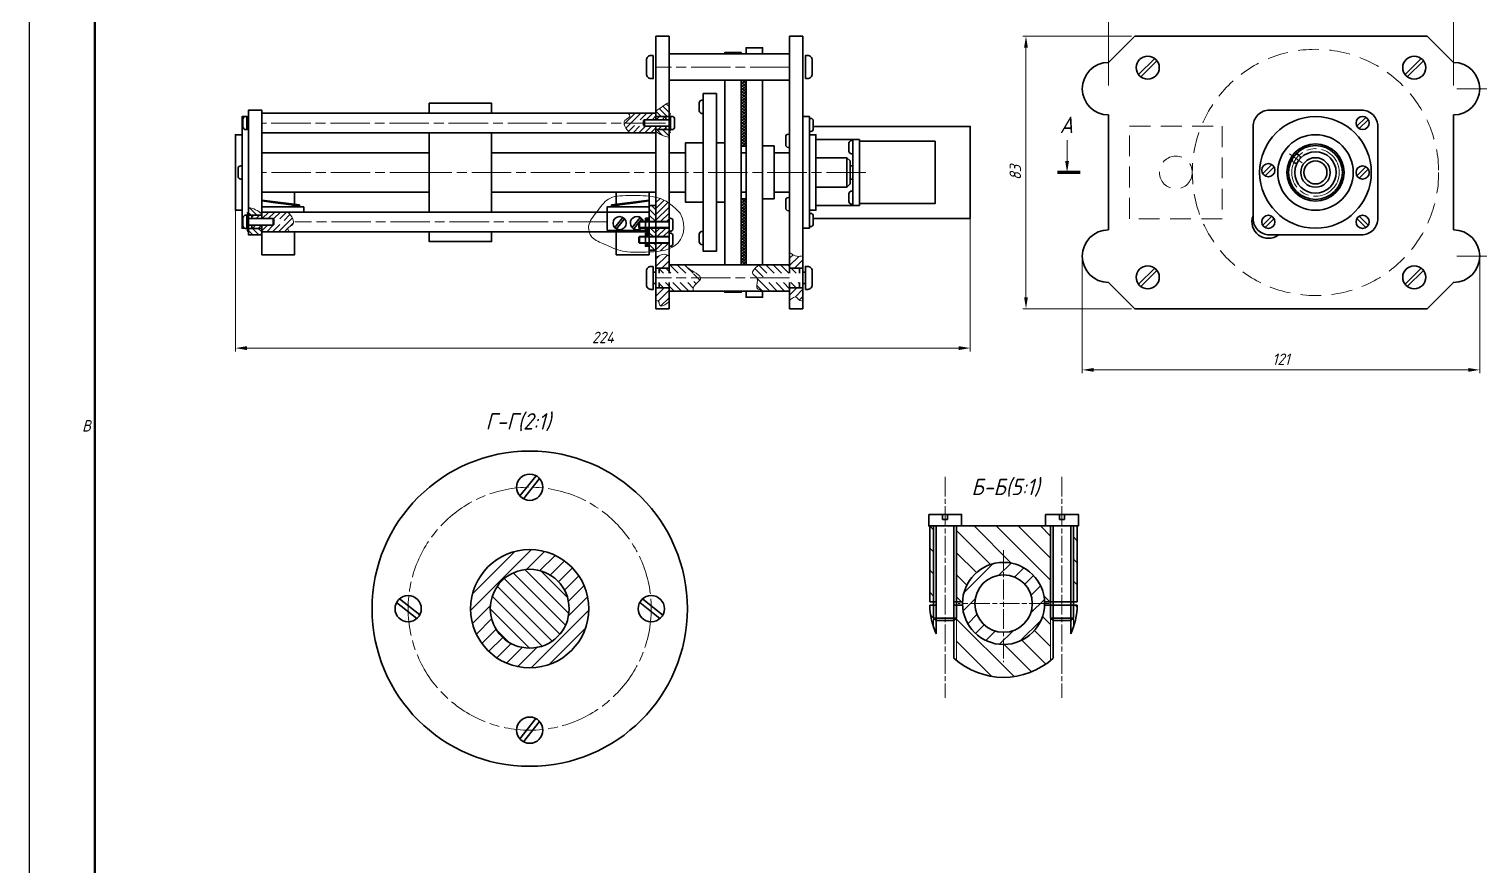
# Model space of a CAD drawing. Header units: millimetres. Extents: x 0 to 1511, y 0 to 853.
# Drawn here: x 0 to 441.7, y 311.4 to 566.4 of the extents above; entities that cross this region are included whole.
import ezdxf
from ezdxf.enums import TextEntityAlignment as Align

# ---------------------------------------------------------------- set-up
doc = ezdxf.new("R2010")
doc.units = ezdxf.units.MM
for name, pattern in [('AM_ISO08W050', [18, 12, -1.5, 3, -1.5]), ('AM_ISO08W050x2', [9, 6, -0.75, 1.5, -0.75]), ('HIDDEN', [9.525, 6.35, -3.175])]:
    doc.linetypes.add(name, pattern=pattern)
for name, color, linetype, lineweight in [('AM_0', 7, 'Continuous', 35), ('AM_4', 3, 'Continuous', 15), ('AM_5', 3, 'Continuous', 15), ('AM_7', 4, 'AM_ISO08W050', 15), ('AM_8', 1, 'Continuous', 15), ('AM_BOR', 7, 'Continuous', 35), ('окружности', 100, 'HIDDEN', 15), ('основные', 7, 'Continuous', 35), ('оч жирные', 7, 'Continuous', 70), ('тонкие', 2, 'Continuous', 15)]:
    doc.layers.add(name, color=color, linetype=linetype, lineweight=lineweight)
doc.styles.add('ACGOSTTS', font='geniso.shx', dxfattribs={"oblique": 15})
doc.styles.get("Standard").update_dxf_attribs({"font": 'geniso.shx', "oblique": 15})
doc.dimstyles.new('AM_GOST$0', dxfattribs={"dimtxt": 3.5, "dimasz": 3.5, "dimexe": 1, "dimexo": 1, "dimgap": 1.5, "dimtad": 1, "dimtoh": 1, "dimtxsty": 'Standard', "dimcen": 0, "dimclrd": 256, "dimclre": 256, "dimclrt": 2, "dimadec": 0, "dimazin": 2, "dimtp": 0.1, "dimtm": 0.1, "dimtfac": 0.71, "dimtdec": 3, "dimtmove": 0, "dimatfit": 3, "dimfxl": 1, "dimtolj": 1, "dimlwd": -1, "dimlwe": -1, "dimarcsym": 1})
pattern_1 = [(45, (399.3655, 147.2954), (-0.8980256, 0.8980256), [])]
pattern_2 = [(45, (-64.4024, 71.4606), (-0.8980256, 0.8980256), [])]
pattern_3 = [(45, (-64.40243, 71.46055), (-0.21213203, 0.21213203), [])]

# ---------------------------------------------------------------- blocks, each defined once
blk = doc.blocks.new('GOST_A1_LANDSCAPE')
at = {"layer": 'AM_BOR', "color": 1, "lineweight": 25}
blk.add_line((0, 594), (0, 0), dxfattribs=at)
at = {"layer": 'AM_BOR', "color": 7, "lineweight": 50}
blk.add_line((20, 589), (20, 5), dxfattribs=at)
at = {"layer": 'AM_BOR', "color": 1, "lineweight": 25, "style": 'ACGOSTTS', "oblique": 15}
blk.add_text('B', height=3.5, dxfattribs=at).set_placement((17.5, 445.5), align=Align.MIDDLE_CENTER)
blk = doc.blocks.new('*U16')
at = {"layer": 'основные'}
for p, q in [((2.66, -2.99), (-3.51, 1.92)), ((3.52, -1.91), (-2.66, 2.99))]:
    blk.add_line(p, q, dxfattribs=at)
blk.add_circle((0, 0), 4, dxfattribs=at)
blk = doc.blocks.new('*U17')
at = {"layer": 'основные', "color": 0, "linetype": 'ByBlock', "lineweight": -2, "transparency": 16777216}
for p, rotation in [((1411.18, 761.7), 270.0000000000001), ((1448.18, 724.7), 180), ((1411.18, 687.7), 90.00000000000001)]:
    blk.add_blockref('*U16', p, dxfattribs=dict(at, rotation=rotation))
blk.add_blockref('*U16', (1374.18, 724.7), dxfattribs=at)
blk = doc.blocks.new('*D30')
at = {"layer": 'AM_5', "linetype": 'ByBlock', "transparency": 16777216}
for p, q in [((320.66, 496.16), (320.66, 461.53)), ((441.66, 496.16), (441.66, 461.53)), ((324.16, 462.53), (438.16, 462.53))]:
    blk.add_line(p, q, dxfattribs=at)
at = {"layer": 'AM_5', "transparency": 16777216}
for points in [[(324.16, 463.11), (324.16, 461.95), (320.66, 462.53)], [(438.16, 463.11), (438.16, 461.95), (441.66, 462.53)]]:
    blk.add_solid(points, dxfattribs=at)
at = {"layer": 'Defpoints', "color": 0, "transparency": 16777216}
for p in [(320.66, 497.16), (441.66, 497.16), (441.66, 462.53)]:
    blk.add_point(p, dxfattribs=at)
at = {"layer": 'AM_5', "color": 2, "transparency": 16777216, "insert": (381.16, 465.78), "char_height": 3.5, "attachment_point": 5}
blk.add_mtext('\\A1;121', dxfattribs=at)
blk = doc.blocks.new('*D31')
at = {"layer": 'AM_5', "linetype": 'ByBlock', "transparency": 16777216}
for p, q in [((62.84, 521.66), (62.84, 468.16)), ((286.57, 521.66), (286.57, 468.16)), ((66.34, 469.16), (283.07, 469.16))]:
    blk.add_line(p, q, dxfattribs=at)
at = {"layer": 'AM_5', "transparency": 16777216}
for points in [[(66.34, 469.75), (66.34, 468.58), (62.84, 469.16)], [(283.07, 469.75), (283.07, 468.58), (286.57, 469.16)]]:
    blk.add_solid(points, dxfattribs=at)
at = {"layer": 'Defpoints', "color": 0, "transparency": 16777216}
for p in [(62.84, 522.66), (286.57, 522.66), (286.57, 469.16)]:
    blk.add_point(p, dxfattribs=at)
at = {"layer": 'AM_5', "color": 2, "transparency": 16777216, "insert": (174.71, 472.41), "char_height": 3.5, "attachment_point": 5}
blk.add_mtext('\\A1;224', dxfattribs=at)
blk = doc.blocks.new('*D32')
at = {"layer": 'AM_5', "linetype": 'ByBlock', "transparency": 16777216}
for p, q in [((335.66, 564.16), (302.52, 564.16)), ((303.52, 484.66), (303.52, 560.66)), ((335.66, 481.16), (302.52, 481.16))]:
    blk.add_line(p, q, dxfattribs=at)
at = {"layer": 'AM_5', "transparency": 16777216}
for points in [[(302.94, 560.66), (304.11, 560.66), (303.52, 564.16)], [(302.94, 484.66), (304.11, 484.66), (303.52, 481.16)]]:
    blk.add_solid(points, dxfattribs=at)
at = {"layer": 'Defpoints', "color": 0, "transparency": 16777216}
for p in [(303.52, 564.16), (336.66, 564.16), (336.66, 481.16)]:
    blk.add_point(p, dxfattribs=at)
at = {"layer": 'AM_5', "color": 2, "transparency": 16777216, "insert": (300.27, 522.66), "char_height": 3.5, "attachment_point": 5, "rotation": 90}
blk.add_mtext('\\A1;83', dxfattribs=at)
blk = doc.blocks.new('*D39')
at = {"layer": 'AM_5', "linetype": 'ByBlock', "transparency": 16777216}
for p, q in [((328.66, 549.16), (328.66, 572.09)), ((332.16, 571.09), (430.16, 571.09)), ((433.66, 549.16), (433.66, 572.09))]:
    blk.add_line(p, q, dxfattribs=at)
at = {"layer": 'AM_5', "transparency": 16777216}
for points in [[(332.16, 571.67), (332.16, 570.51), (328.66, 571.09)], [(430.16, 571.67), (430.16, 570.51), (433.66, 571.09)]]:
    blk.add_solid(points, dxfattribs=at)
at = {"layer": 'Defpoints', "color": 0, "transparency": 16777216}
for p in [(433.66, 571.09), (328.66, 548.16), (433.66, 548.16)]:
    blk.add_point(p, dxfattribs=at)
at = {"layer": 'AM_5', "color": 2, "transparency": 16777216, "insert": (381.16, 574.34), "char_height": 3.5, "attachment_point": 5}
blk.add_mtext('\\A1;105 Js11', dxfattribs=at)
blk = doc.blocks.new('*D40')
at = {"layer": 'AM_5', "linetype": 'ByBlock', "transparency": 16777216}
for p, q in [((434.66, 548.16), (460.85, 548.16)), ((459.85, 544.66), (459.85, 500.66)), ((434.66, 497.16), (460.85, 497.16))]:
    blk.add_line(p, q, dxfattribs=at)
at = {"layer": 'AM_5', "transparency": 16777216}
for points in [[(459.27, 544.66), (460.43, 544.66), (459.85, 548.16)], [(459.27, 500.66), (460.43, 500.66), (459.85, 497.16)]]:
    blk.add_solid(points, dxfattribs=at)
at = {"layer": 'Defpoints', "color": 0, "transparency": 16777216}
for p in [(433.66, 548.16), (433.66, 497.16), (459.85, 497.16)]:
    blk.add_point(p, dxfattribs=at)
at = {"layer": 'AM_5', "color": 2, "transparency": 16777216, "insert": (456.6, 522.66), "char_height": 3.5, "attachment_point": 5, "rotation": 90}
blk.add_mtext('\\A1;51 Js11', dxfattribs=at)

msp = doc.modelspace()

# ---------------------------------------------------------------- hatches: boundary and pattern name
at = {"layer": 'AM_8'}
h = msp.add_hatch(dxfattribs=at)
h.set_pattern_fill('_U', color=256, scale=0.61, angle=45, style=0, double=1, pattern_type=0)
h.set_pattern_definition([(45, (-64.4024, 71.46055), (-0.43133514, 0.43133514), []), (135, (-64.4024, 71.46055), (-0.43133514, -0.43133514), [])])
h.paths.add_polyline_path([(216.82, 550.778), (216.82, 530.663), (218.316, 530.663), (218.316, 514.663), (216.82, 514.663), (216.82, 494.549), (218.32, 494.549), (218.32, 550.778)])
h = msp.add_hatch(dxfattribs=at)
h.set_pattern_fill('ANSI31', color=256, scale=0.4, angle=270, style=0)
h.set_pattern_definition([(315, (1387.749, 898.0314), (0.8980256, 0.8980256), [])])
edge = h.paths.add_edge_path()
edge.add_spline(control_points=[(194.841, 533.424), (194.097, 533.431), (192.648, 533.912), (191.44, 534.722), (190.841, 535.124)], knot_values=[0, 0, 0, 0, 2.2074933, 4.3760865, 4.3760865, 4.3760865, 4.3760865], degree=3, periodic=0)
edge.add_line((190.841, 535.124), (190.841, 535.723))
edge.add_line((190.841, 535.723), (193.841, 535.723))
edge.add_line((193.841, 535.723), (194.841, 535.723))
edge.add_line((194.841, 535.723), (194.841, 533.424))
edge = h.paths.add_edge_path()
edge.add_spline(control_points=[(190.841, 541.289), (191.005, 541.414), (191.168, 541.539), (191.331, 541.663)], knot_values=[23.3816667, 23.3816667, 23.3816667, 23.3816667, 23.8301962, 23.8301962, 23.8301962, 23.8301962], degree=3, periodic=0)
edge.add_line((191.516, 541.668), (194.841, 543.965))
edge.add_line((194.841, 543.965), (194.841, 539.723))
edge.add_line((194.841, 539.723), (193.841, 539.723))
edge.add_line((193.841, 539.723), (190.841, 539.723))
edge.add_line((190.841, 539.723), (190.841, 540.723))
edge.add_line((190.841, 540.723), (190.841, 541.289))
h = msp.add_hatch(dxfattribs=at)
h.set_pattern_fill('ANSI31', color=256, scale=0.4, angle=180, style=0)
h.set_pattern_definition([(225, (1387.749, 898.0314), (0.8980256, -0.8980256), [])])
edge = h.paths.add_edge_path()
edge.add_line((190.841, 535.723), (190.841, 534.723))
edge.add_line((190.841, 534.723), (182.953, 534.723))
edge.add_spline(control_points=[(182.953, 534.723), (182.341, 535.323), (181.518, 536.128), (181.17, 537.413), (181.162, 537.723)], knot_values=[0, 0, 0, 0, 2.5956248, 3.4873404, 3.4873404, 3.4873404, 3.4873404], degree=3, periodic=0)
edge.add_line((181.162, 537.723), (183.789, 537.723))
edge.add_line((183.789, 537.723), (184.241, 536.94))
edge.add_line((184.241, 536.94), (185.441, 536.94))
edge.add_line((185.441, 536.94), (185.841, 536.723))
edge.add_line((185.841, 536.723), (190.841, 536.723))
edge.add_line((190.841, 536.723), (190.841, 535.723))
edge = h.paths.add_edge_path()
edge.add_line((190.841, 539.723), (190.841, 538.723))
edge.add_line((190.841, 538.723), (185.841, 538.723))
edge.add_line((185.841, 538.723), (185.441, 538.507))
edge.add_line((185.441, 538.507), (184.241, 538.507))
edge.add_line((184.241, 538.507), (183.789, 537.723))
edge.add_line((183.789, 537.723), (181.162, 537.723))
edge.add_spline(control_points=[(181.162, 537.723), (181.156, 538.004), (181.359, 538.91), (183.316, 539.345), (182.711, 540.363), (182.497, 540.723)], knot_values=[3.4873404, 3.4873404, 3.4873404, 3.4873404, 4.2931573, 6.2339089, 7.297854, 7.297854, 7.297854, 7.297854], degree=3, periodic=0)
edge.add_line((182.497, 540.723), (190.841, 540.723))
edge.add_line((190.841, 540.723), (190.841, 539.723))
h = msp.add_hatch(dxfattribs=at)
h.set_pattern_fill('ANSI31', color=256, scale=0.4, style=0)
h.set_pattern_definition(pattern_2)
h.paths.add_polyline_path([(193.841, 539.723), (190.841, 539.723), (190.841, 538.723), (193.841, 538.723)])
h.paths.add_polyline_path([(193.841, 536.723), (190.841, 536.723), (190.841, 535.723), (193.841, 535.723)])
h = msp.add_hatch(dxfattribs=at)
h.set_pattern_fill('ANSI31', color=256, scale=0.1, angle=180, style=0)
h.set_pattern_definition([(225, (1387.74895, 898.0314), (0.2245064, -0.2245064), [])])
h.paths.add_polyline_path([(195.341, 534.723), (194.841, 534.723), (194.841, 536.723), (195.341, 536.723)])
h.paths.add_polyline_path([(195.341, 538.723), (194.841, 538.723), (194.841, 540.723), (195.341, 540.723)])
h = msp.add_hatch(dxfattribs=at)
h.set_pattern_fill('ANSI31', color=256, scale=0.4, angle=90, style=0)
h.set_pattern_definition([(135, (-64.4024, 71.4606), (-0.8980256, -0.8980256), [])])
h.paths.add_polyline_path([(190.841, 512.582), (188.841, 512.582), (188.841, 507.738), (190.841, 507.738)])
h.paths.add_polyline_path([(190.841, 505.738), (188.841, 505.738), (188.841, 503.147), (190.841, 503.147)])
h.paths.add_polyline_path([(188.841, 499.019), (190.841, 499.019), (190.841, 501.147), (188.841, 501.147), (188.841, 500.183)])
h = msp.add_hatch(dxfattribs=at)
h.set_pattern_fill('ANSI31', color=256, scale=0.4, style=0)
h.set_pattern_definition(pattern_2)
h.paths.add_polyline_path([(194.841, 513.304), (193.987, 513.874), (193.102, 514.353), (192.251, 514.711), (191.415, 514.975), (190.841, 515.108), (190.841, 507.738), (194.841, 507.738)])
h.paths.add_polyline_path([(193.671, 499.043), (194.795, 499.393), (194.841, 499.414), (194.841, 501.147), (190.841, 501.147), (190.841, 500.183), (190.841, 499.019), (190.841, 498.593), (191.306, 498.632), (192.5, 498.796)])
h = msp.add_hatch(dxfattribs=at)
h.set_pattern_fill('ANSI31', color=256, scale=0.1, style=0)
h.set_pattern_definition([(45, (399.36554, 147.29537), (-0.2245064, 0.2245064), [])])
h.paths.add_polyline_path([(66.341, 510.604), (66.841, 510.604), (66.841, 508.604), (66.341, 508.604)])
h.paths.add_polyline_path([(66.341, 506.604), (66.841, 506.604), (66.841, 504.604), (66.341, 504.604)])
h = msp.add_hatch(dxfattribs=at)
h.set_pattern_fill('ANSI31', color=256, scale=0.4, angle=90, style=0)
h.set_pattern_definition([(135, (399.3655, 147.2954), (-0.8980256, -0.8980256), [])])
edge = h.paths.add_edge_path()
edge.add_spline(control_points=[(66.841, 511.903), (67.586, 511.895), (69.035, 511.414), (70.243, 510.605), (70.841, 510.203)], knot_values=[0, 0, 0, 0, 2.2074933, 4.3760865, 4.3760865, 4.3760865, 4.3760865], degree=3, periodic=0)
edge.add_line((70.841, 510.203), (70.841, 509.604))
edge.add_line((70.841, 509.604), (67.841, 509.604))
edge.add_line((67.841, 509.604), (66.841, 509.604))
edge.add_line((66.841, 509.604), (66.841, 511.903))
edge = h.paths.add_edge_path()
edge.add_line((66.841, 505.604), (67.841, 505.604))
edge.add_line((67.841, 505.604), (70.841, 505.604))
edge.add_line((70.841, 505.604), (70.841, 504.604))
edge.add_line((70.841, 504.604), (70.841, 504.038))
edge.add_spline(control_points=[(70.841, 504.038), (70.678, 503.913), (70.514, 503.788), (70.351, 503.663)], knot_values=[23.3816667, 23.3816667, 23.3816667, 23.3816667, 23.8301962, 23.8301962, 23.8301962, 23.8301962], degree=3, periodic=0)
edge.add_line((70.351, 503.663), (66.841, 503.663))
edge.add_line((66.841, 503.663), (66.841, 505.604))
h = msp.add_hatch(dxfattribs=at)
h.set_pattern_fill('ANSI31', color=256, scale=0.4)
h.set_pattern_definition(pattern_1)
h.paths.add_polyline_path([(70.841, 509.604), (67.841, 509.604), (67.841, 508.604), (70.841, 508.604)])
h.paths.add_polyline_path([(70.841, 505.604), (70.841, 506.604), (67.841, 506.604), (67.841, 505.604)])
h = msp.add_hatch(dxfattribs=at)
h.set_pattern_fill('ANSI31', color=256, scale=0.4, style=0)
h.set_pattern_definition(pattern_1)
edge = h.paths.add_edge_path()
edge.add_line((77.441, 508.387), (77.894, 507.604))
edge.add_line((77.894, 507.604), (80.52, 507.604))
edge.add_spline(control_points=[(80.52, 507.604), (80.513, 507.914), (80.164, 509.199), (79.342, 510.004), (78.729, 510.604)], knot_values=[0, 0, 0, 0, 0.8917156, 3.4873404, 3.4873404, 3.4873404, 3.4873404], degree=3, periodic=0)
edge.add_line((78.729, 510.604), (70.841, 510.604))
edge.add_line((70.841, 510.604), (70.841, 509.604))
edge.add_line((70.841, 509.604), (70.841, 508.604))
edge.add_line((70.841, 508.604), (75.841, 508.604))
edge.add_line((75.841, 508.604), (77.441, 508.387))
edge = h.paths.add_edge_path()
edge.add_spline(control_points=[(79.185, 504.604), (78.971, 504.964), (78.367, 505.982), (80.323, 506.417), (80.527, 507.323), (80.52, 507.604)], knot_values=[3.4873404, 3.4873404, 3.4873404, 3.4873404, 4.5512855, 6.4920371, 7.297854, 7.297854, 7.297854, 7.297854], degree=3, periodic=0)
edge.add_line((80.52, 507.604), (77.894, 507.604))
edge.add_line((77.894, 507.604), (77.441, 506.82))
edge.add_line((77.441, 506.82), (76.241, 506.82))
edge.add_line((76.241, 506.82), (75.841, 506.604))
edge.add_line((75.841, 506.604), (70.841, 506.604))
edge.add_line((70.841, 506.604), (70.841, 505.604))
edge.add_line((70.841, 505.604), (70.841, 504.604))
edge.add_line((70.841, 504.604), (79.185, 504.604))
h = msp.add_hatch(dxfattribs=at)
h.set_pattern_fill('_U', color=256, scale=0.3, angle=45, style=0, pattern_type=0)
h.set_pattern_definition(pattern_3)
h.paths.add_polyline_path([(187.641, 507.738), (188.841, 507.738), (188.841, 508.738), (187.641, 508.738)])
h = msp.add_hatch(dxfattribs=at)
h.set_pattern_fill('_U', color=256, scale=0.3, angle=45, style=0, pattern_type=0)
h.set_pattern_definition(pattern_3)
h.paths.add_polyline_path([(188.841, 505.004), (188.841, 505.738), (187.641, 505.738), (187.641, 504.738), (188.841, 504.738)])
h = msp.add_hatch(dxfattribs=at)
h.set_pattern_fill('_U', color=256, scale=0.3, angle=45, style=0, pattern_type=0)
h.set_pattern_definition(pattern_3)
h.paths.add_polyline_path([(187.641, 504.183), (187.641, 503.147), (188.841, 503.147), (188.841, 504.183)])
h = msp.add_hatch(dxfattribs=at)
h.set_pattern_fill('ANSI31', color=256, scale=0.4, style=0)
h.set_pattern_definition(pattern_2)
h.paths.add_polyline_path([(194.841, 504.183), (194.841, 505.738), (190.841, 505.738), (190.841, 503.147), (194.841, 503.147)])
h = msp.add_hatch(dxfattribs=at)
h.set_pattern_fill('_U', color=256, scale=0.3, angle=45, style=0, pattern_type=0)
h.set_pattern_definition(pattern_3)
h.paths.add_polyline_path([(187.641, 500.183), (188.841, 500.183), (188.841, 501.147), (187.641, 501.147)])
h = msp.add_hatch(dxfattribs=at)
h.set_pattern_fill('ANSI31', color=256, scale=0.5)
h.set_pattern_definition([(45, (423.3655, 147.2954), (-1.122532, 1.122532), [])])
edge = h.paths.add_edge_path()
edge.add_line((194.841, 493.549), (194.841, 497.24))
edge.add_spline(control_points=[(194.841, 497.24), (194.386, 497.472), (193.304, 498.022), (191.927, 497.296), (191.072, 496.985), (190.841, 496.9)], knot_values=[0, 0, 0, 0, 1.4606983, 3.4700826, 4.2151555, 4.2151555, 4.2151555, 4.2151555], degree=3, periodic=0)
edge.add_line((190.841, 496.9), (190.841, 493.549))
edge.add_line((190.841, 493.549), (191.841, 493.549))
edge.add_line((191.841, 493.549), (194.841, 493.549))
edge = h.paths.add_edge_path()
edge.add_line((194.841, 487.549), (191.841, 487.549))
edge.add_line((191.841, 487.549), (190.841, 487.549))
edge.add_line((190.841, 487.549), (190.841, 483.752))
edge.add_spline(control_points=[(190.841, 483.752), (191.154, 483.659), (191.869, 483.447), (191.981, 481.193), (193.647, 482.419), (194.841, 483.299)], knot_values=[0, 0, 0, 0, 0.910359, 2.0822904, 5.0514007, 5.0514007, 5.0514007, 5.0514007], degree=3, periodic=0)
edge.add_line((194.841, 483.299), (194.841, 487.549))
edge = h.paths.add_edge_path()
edge.add_line((234.57, 493.549), (235.57, 493.549))
edge.add_line((235.57, 493.549), (235.57, 497.264))
edge.add_spline(control_points=[(235.57, 497.264), (234.984, 497.163), (233.532, 496.914), (232.303, 497.777), (231.57, 498.292)], knot_values=[0, 0, 0, 0, 1.7258996, 4.2776179, 4.2776179, 4.2776179, 4.2776179], degree=3, periodic=0)
edge.add_line((231.57, 498.292), (231.57, 493.549))
edge.add_line((231.57, 493.549), (234.57, 493.549))
edge = h.paths.add_edge_path()
edge.add_line((235.57, 487.549), (234.57, 487.549))
edge.add_line((234.57, 487.549), (231.57, 487.549))
edge.add_line((231.57, 487.549), (231.57, 483.717))
edge.add_spline(control_points=[(231.57, 483.717), (232.369, 484.361), (233.634, 485.382), (234.46, 483.461), (235.259, 483.602), (235.57, 483.656)], knot_values=[0, 0, 0, 0, 2.3403061, 3.7091018, 4.5836616, 4.5836616, 4.5836616, 4.5836616], degree=3, periodic=0)
edge.add_line((235.57, 483.656), (235.57, 487.549))
h = msp.add_hatch(dxfattribs=at)
h.set_pattern_fill('ANSI31', color=256, scale=0.5, angle=90)
h.set_pattern_definition([(135, (423.3655, 147.2954), (-1.122532, -1.122532), [])])
edge = h.paths.add_edge_path()
edge.add_spline(control_points=[(221.624, 490.549), (221.34, 491.049), (219.243, 491.985), (221.059, 493.531), (222.254, 494.549)], knot_values=[0, 0, 0, 0, 1.7471492, 5.1168703, 5.1168703, 5.1168703, 5.1168703], degree=3, periodic=0)
edge.add_line((222.254, 494.549), (231.57, 494.549))
edge.add_line((231.57, 494.549), (231.57, 491.974))
edge.add_line((231.57, 491.974), (224.17, 491.974))
edge.add_line((224.17, 491.974), (223.347, 490.549))
edge.add_line((223.347, 490.549), (221.624, 490.549))
edge = h.paths.add_edge_path()
edge.add_spline(control_points=[(224.144, 486.549), (223.013, 486.717), (220.643, 487.07), (222.109, 489.698), (221.624, 490.549)], knot_values=[5.1168703, 5.1168703, 5.1168703, 5.1168703, 7.8372317, 10.8128607, 10.8128607, 10.8128607, 10.8128607], degree=3, periodic=0)
edge.add_line((221.624, 490.549), (223.347, 490.549))
edge.add_line((223.347, 490.549), (224.17, 489.124))
edge.add_line((224.17, 489.124), (231.57, 489.124))
edge.add_line((231.57, 489.124), (231.57, 486.549))
edge.add_line((231.57, 486.549), (224.144, 486.549))
h.paths.add_polyline_path([(231.57, 493.549), (234.57, 493.549), (234.57, 491.974), (231.57, 491.974)])
h.paths.add_polyline_path([(231.57, 489.124), (234.57, 489.124), (234.57, 487.549), (231.57, 487.549)])
edge = h.paths.add_edge_path()
edge.add_line((194.841, 494.549), (199.431, 494.549))
edge.add_spline(control_points=[(199.431, 494.549), (200.291, 493.839), (201.808, 492.587), (204.424, 491.199), (204.474, 490.549)], knot_values=[0, 0, 0, 0, 3.648807, 6.4410116, 6.4410116, 6.4410116, 6.4410116], degree=3, periodic=0)
edge.add_line((204.474, 490.549), (203.064, 490.549))
edge.add_line((203.064, 490.549), (202.241, 491.974))
edge.add_line((202.241, 491.974), (194.841, 491.974))
edge.add_line((194.841, 491.974), (194.841, 494.549))
edge = h.paths.add_edge_path()
edge.add_line((194.841, 489.124), (202.241, 489.124))
edge.add_line((202.241, 489.124), (203.064, 490.549))
edge.add_line((203.064, 490.549), (204.474, 490.549))
edge.add_spline(control_points=[(204.474, 490.549), (204.541, 489.661), (202.119, 488.45), (202.176, 486.855), (202.187, 486.549)], knot_values=[6.4410116, 6.4410116, 6.4410116, 6.4410116, 10.2548455, 11.1614618, 11.1614618, 11.1614618, 11.1614618], degree=3, periodic=0)
edge.add_line((202.187, 486.549), (194.841, 486.549))
edge.add_line((194.841, 486.549), (194.841, 489.124))
h.paths.add_polyline_path([(191.841, 493.549), (194.841, 493.549), (194.841, 491.974), (191.841, 491.974)])
h.paths.add_polyline_path([(191.841, 489.124), (194.841, 489.124), (194.841, 487.549), (191.841, 487.549)])
h = msp.add_hatch(dxfattribs=at)
h.set_pattern_fill('ANSI31', color=256, scale=1.5, angle=90, style=0)
h.set_pattern_definition([(135, (-3132.696, -2030.96), (-3.367596, -3.367596), [])])
h.paths.add_polyline_path([(296.69, 414.994), (282.394, 414.994), (282.394, 391.878), (284.199, 391.878, -0.4028475), (296.69, 403.891)])
h.paths.add_polyline_path([(310.985, 414.994), (296.69, 414.994), (296.69, 403.891, -0.4028475), (309.18, 391.878), (310.985, 391.878)])
h.paths.add_polyline_path([(310.985, 390.904), (309.18, 390.904, -0.4028475), (296.69, 378.891), (296.69, 368.892, 0.174156), (310.985, 374.027)])
h.paths.add_polyline_path([(296.69, 378.891, -0.4028475), (284.199, 390.904), (282.394, 390.904), (282.394, 386.884), (282.394, 374.027, 0.174156), (296.69, 368.892)])
h.paths.add_polyline_path([(275.394, 414.994), (274.228, 414.994), (274.228, 391.878), (275.394, 391.878)])
h.paths.add_polyline_path([(275.394, 390.904), (274.228, 390.904, 0.0761636), (275.394, 384.2)])
h.paths.add_polyline_path([(319.151, 390.904), (317.985, 390.904), (317.985, 386.884), (317.985, 384.2, 0.0761636)])
h.paths.add_polyline_path([(319.151, 414.994), (317.985, 414.994), (317.985, 391.878), (319.151, 391.878)])
h = msp.add_hatch(dxfattribs=at)
h.set_pattern_fill('ANSI31', color=256)
h.set_pattern_definition([(45, (-1258.7486, -334.9045), (-2.245064, 2.245064), [])])
h.paths.add_polyline_path([(134.43, 389.794, 1), (170.43, 389.794, 1)])
h.paths.add_polyline_path([(164.43, 389.794, -1), (140.43, 389.794, -1)], flags=16)
h = msp.add_hatch(dxfattribs=at)
h.set_pattern_fill('_U', color=256, scale=3.75, angle=45, style=0, pattern_type=0)
h.set_pattern_definition([(45, (-3132.696, -2030.96), (-2.6516504, 2.6516504), [])])
edge = h.paths.add_edge_path()
edge.add_arc((296.69, 391.391), 12.5, 177.76767, 486.08912)
edge.add_arc((296.69, 391.391), 12.5, 126.08912, 177.76767)
edge = h.paths.add_edge_path(flags=16)
edge.add_arc((296.69, 391.357), 8.75, -234.02395, 11.45916, ccw=False)
edge.add_arc((296.69, 391.357), 8.75, 11.45916, 125.97605, ccw=False)
h = msp.add_hatch(dxfattribs=at)
h.set_pattern_fill('ANSI31', color=256, angle=90)
h.set_pattern_definition([(135, (-1258.7486, -334.9045), (-2.245064, -2.245064), [])])
h.paths.add_polyline_path([(140.43, 389.794, 1), (164.43, 389.794, 1)])

# ---------------------------------------------------------------- linework, layer by layer
at = {"layer": 'AM_0'}
for p, q in [((276.206, 414.994), (276.206, 382.13)), ((281.582, 414.994), (281.582, 374.73)), ((311.797, 414.994), (311.797, 374.73)), ((311.797, 414.994), (311.797, 382.13)), ((317.173, 414.994), (317.173, 382.13))]:
    msp.add_line(p, q, dxfattribs=at)
at = {"layer": 'AM_4'}
for p, q in [((185.653, 507.522), (194.841, 507.522)), ((185.653, 505.955), (194.841, 505.955)), ((185.653, 502.93), (194.841, 502.93)), ((185.653, 501.363), (194.841, 501.363)), ((275.394, 414.994), (275.394, 384.2)), ((282.394, 414.994), (282.394, 374.027)), ((310.985, 414.994), (310.985, 374.027)), ((317.985, 414.994), (317.985, 384.2))]:
    msp.add_line(p, q, dxfattribs=at)
msp.add_lwpolyline([(198.274, 510.221), (197.05, 511.447), (195.941, 512.447), (194.927, 513.247), (193.987, 513.874), (193.102, 514.353), (192.251, 514.711), (191.415, 514.975), (190.574, 515.169), (189.713, 515.319), (188.83, 515.43), (187.931, 515.511), (187.021, 515.564), (186.103, 515.597), (185.182, 515.614), (184.262, 515.62), (183.348, 515.621), (182.445, 515.619), (181.559, 515.609), (180.696, 515.582), (179.864, 515.529), (179.07, 515.441), (178.32, 515.309), (177.622, 515.126), (176.982, 514.882), (176.403, 514.572), (175.88, 514.202), (175.401, 513.78), (174.956, 513.317), (174.535, 512.821), (174.128, 512.301), (173.724, 511.766), (173.314, 511.225), (172.89, 510.686), (172.461, 510.15), (172.041, 509.614), (171.641, 509.078), (171.273, 508.54), (170.952, 507.999), (170.688, 507.453), (170.495, 506.903), (170.381, 506.346), (170.346, 505.791), (170.382, 505.243), (170.487, 504.711), (170.653, 504.201), (170.876, 503.721), (171.15, 503.279), (171.471, 502.881), (171.833, 502.533), (172.234, 502.227), (172.671, 501.954), (173.142, 501.705), (173.645, 501.47), (174.176, 501.24), (174.734, 501.004), (175.317, 500.754), (175.921, 500.483), (176.547, 500.196), (177.193, 499.904), (177.859, 499.616), (178.545, 499.339), (179.25, 499.085), (179.973, 498.861), (180.714, 498.676), (181.472, 498.539), (182.255, 498.444), (183.068, 498.386), (183.917, 498.359), (184.81, 498.356), (185.752, 498.372), (186.751, 498.4), (187.813, 498.434), (188.939, 498.472), (190.111, 498.531), (191.306, 498.632), (192.5, 498.796), (193.671, 499.043), (194.795, 499.393), (195.849, 499.869), (196.81, 500.491), (197.654, 501.273), (198.357, 502.208), (198.895, 503.281), (199.244, 504.478), (199.381, 505.785), (199.281, 507.187), (198.92, 508.671), (198.274, 510.221)], dxfattribs=at)
at = {"layer": 'AM_5'}
msp.add_line((316.036, 532.483), (316.036, 526.163), dxfattribs=at)
at = {"layer": 'AM_5', "linetype": 'Continuous'}
msp.add_trace([(315.452, 526.163), (316.619, 526.163), (316.036, 522.663)], dxfattribs=at)
at = {"layer": 'AM_7'}
for p, q in [((231.57, 554.778), (190.841, 554.778)), ((193.758, 537.723), (70.841, 537.723)), ((121.841, 522.663), (70.841, 522.663)), ((254.763, 522.663), (117.841, 522.663)), ((176.041, 507.604), (80.894, 507.604)), ((231.57, 490.549), (190.841, 490.549))]:
    msp.add_line(p, q, dxfattribs=at)
at = {"layer": 'AM_7', "linetype": 'AM_ISO08W050x2'}
for p, q in [((383.745, 528.324), (387.61, 525.563)), ((278.894, 429.994), (278.894, 362.645)), ((314.485, 429.994), (314.485, 362.645)), ((296.69, 407.644), (296.69, 373.5)), ((310.532, 391.391), (282.891, 391.391))]:
    msp.add_line(p, q, dxfattribs=at)
at = {"layer": 'AM_7'}
for centre, radius in [((391.659, 522.663), 7.25), ((152.43, 389.794), 37)]:
    msp.add_circle(centre, radius, dxfattribs=at)
at = {"layer": 'окружности'}
msp.add_lwpolyline([(335.059, 536.763), (363.259, 536.763), (363.259, 508.563), (335.059, 508.563)], close=True, dxfattribs=at)
for centre, radius in [((391.659, 522.663), 37.5), ((349.159, 522.663), 5)]:
    msp.add_circle(centre, radius, dxfattribs=at)
at = {"layer": 'основные'}
for p, q in [((342.698, 557.386), (337.788, 552.499)), ((338.493, 551.79), (343.403, 556.678)), ((423.824, 557.386), (418.914, 552.499)), ((419.619, 551.79), (424.53, 556.678)), ((190.841, 539.723), (193.841, 539.723)), ((190.841, 539.723), (190.841, 538.723)), ((193.841, 539.723), (193.841, 538.723)), ((193.841, 539.723), (194.841, 539.723)), ((407.028, 539.444), (404.283, 536.711)), ((140.841, 534.723), (140.841, 526.865)), ((187.114, 538.507), (187.341, 538.723)), ((187.114, 538.507), (187.114, 536.94)), ((187.341, 536.723), (187.114, 536.94)), ((195.341, 538.723), (187.341, 538.723)), ((187.341, 538.723), (187.341, 536.723)), ((187.341, 538.507), (187.341, 538.723)), ((187.341, 536.94), (187.341, 538.507)), ((187.341, 536.723), (187.341, 536.94)), ((187.341, 536.723), (195.341, 536.723)), ((190.841, 535.723), (190.841, 536.723)), ((190.841, 535.723), (193.841, 535.723)), ((193.841, 535.723), (193.841, 536.723)), ((193.841, 535.723), (194.841, 535.723)), ((194.812, 538.723), (195.341, 538.723)), ((194.812, 536.723), (195.341, 536.723)), ((404.989, 536.003), (407.734, 538.735)), ((237.57, 512.608), (237.57, 532.663)), ((239.57, 532.663), (250.824, 532.663)), ((250.824, 512.608), (250.824, 532.663)), ((250.824, 532.663), (252.824, 532.663)), ((252.824, 532.663), (252.824, 512.608)), ((140.841, 528.663), (140.841, 510.604)), ((216.82, 528.663), (218.316, 528.663)), ((218.32, 528.163), (218.32, 517.163)), ((223.32, 528.163), (223.32, 517.163)), ((226.809, 528.663), (226.809, 516.663)), ((249.009, 527.163), (249.009, 518.163)), ((231.57, 522.663), (231.57, 520.163)), ((378.328, 525.089), (375.583, 522.357)), ((376.289, 521.648), (379.034, 524.381)), ((407.028, 524.384), (404.283, 521.652)), ((404.989, 520.943), (407.734, 523.675)), ((82.321, 512.779), (70.841, 514.269)), ((80.388, 512.229), (80.388, 512.418)), ((80.988, 512.418), (80.988, 512.229)), ((82.39, 512.773), (82.321, 512.779)), ((82.39, 512.229), (82.39, 512.773)), ((177.292, 512.773), (177.362, 512.779)), ((177.292, 512.229), (177.292, 512.773)), ((177.362, 512.779), (188.841, 514.269)), ((178.694, 512.418), (178.694, 512.229)), ((179.294, 512.229), (179.294, 512.418)), ((216.82, 516.663), (218.316, 516.663)), ((231.57, 513.017), (231.57, 514.017)), ((239.57, 512.608), (250.824, 512.608)), ((250.824, 512.608), (252.824, 512.608)), ((66.87, 508.604), (66.341, 508.604)), ((74.341, 508.604), (66.341, 508.604)), ((67.841, 509.604), (66.841, 509.604)), ((70.841, 509.604), (67.841, 509.604)), ((67.841, 509.604), (67.841, 508.604)), ((70.841, 509.604), (70.841, 508.604)), ((74.341, 506.604), (74.341, 508.604)), ((74.341, 508.604), (74.341, 508.387)), ((74.341, 508.604), (74.568, 508.387)), ((74.341, 508.387), (74.341, 506.82)), ((74.568, 506.82), (74.568, 508.387)), ((80.988, 512.229), (80.388, 512.229)), ((180.772, 508.983), (178.317, 505.9)), ((178.694, 512.229), (179.294, 512.229)), ((178.859, 505.47), (181.307, 508.557)), ((186.031, 508.983), (183.576, 505.9)), ((185.841, 507.643), (186.566, 508.557)), ((237.57, 505.663), (237.57, 508.663)), ((378.328, 509.324), (375.583, 506.592)), ((376.289, 505.883), (379.034, 508.615)), ((407.028, 505.883), (404.283, 508.615)), ((404.989, 509.324), (407.734, 506.592)), ((66.87, 506.604), (66.341, 506.604)), ((66.341, 506.604), (74.341, 506.604)), ((67.841, 505.604), (66.841, 505.604)), ((67.841, 505.604), (67.841, 506.604)), ((70.841, 505.604), (67.841, 505.604)), ((70.841, 505.604), (70.841, 506.604)), ((74.568, 506.82), (74.341, 506.604)), ((74.341, 506.82), (74.341, 506.604)), ((140.841, 504.604), (140.841, 501.601)), ((170.521, 504.604), (188.841, 504.604)), ((184.117, 505.47), (185.653, 507.406)), ((237.57, 505.663), (235.57, 505.663)), ((140.841, 501.601), (121.841, 501.601)), ((190.841, 492.299), (190.041, 492.299)), ((191.841, 493.549), (190.841, 493.549)), ((234.57, 493.549), (235.57, 493.549)), ((235.57, 492.299), (236.37, 492.299)), ((342.698, 493.537), (337.788, 488.649)), ((338.493, 487.94), (343.403, 492.828)), ((423.824, 493.537), (418.914, 488.649)), ((419.619, 487.94), (424.53, 492.828)), ((190.841, 488.799), (190.041, 488.799)), ((191.841, 487.549), (190.841, 487.549)), ((234.57, 487.549), (235.57, 487.549)), ((235.57, 488.799), (236.37, 488.799)), ((278.144, 416.994), (278.144, 418.494)), ((279.644, 416.994), (278.144, 416.994)), ((279.644, 418.494), (279.644, 416.994)), ((313.735, 416.994), (313.735, 418.494)), ((315.235, 416.994), (313.735, 416.994)), ((315.235, 418.494), (315.235, 416.994)), ((274.228, 391.878), (274.228, 414.994)), ((319.151, 414.994), (274.228, 414.994)), ((275.394, 414.994), (282.394, 414.994)), ((275.394, 414.994), (275.394, 386.884)), ((282.394, 414.994), (282.394, 386.884)), ((310.985, 414.994), (317.985, 414.994)), ((310.985, 414.994), (310.985, 386.884)), ((317.985, 414.994), (317.985, 386.884)), ((319.151, 391.878), (319.151, 414.994)), ((276.206, 391.878), (274.228, 391.878)), ((276.206, 390.904), (274.228, 390.904)), ((284.199, 391.878), (281.582, 391.878)), ((284.199, 390.904), (281.582, 390.904)), ((309.18, 391.878), (319.151, 391.878)), ((309.18, 390.904), (319.151, 390.904)), ((282.394, 386.884), (275.394, 386.884)), ((275.394, 386.884), (276.206, 386.162)), ((276.206, 386.162), (281.582, 386.162)), ((282.394, 386.884), (281.582, 386.162)), ((317.985, 386.884), (310.985, 386.884)), ((317.985, 386.884), (310.985, 386.884)), ((310.985, 386.884), (311.797, 386.162)), ((311.797, 386.162), (317.173, 386.162)), ((317.985, 386.884), (317.173, 386.162))]:
    msp.add_line(p, q, dxfattribs=at)
for points in [[(190.841, 538.723), (190.841, 564.163), (194.841, 564.163), (194.841, 491.974)], [(231.57, 489.124), (231.57, 481.163), (235.57, 481.163), (235.57, 564.163), (231.57, 564.163), (231.57, 491.974)], [(328.659, 556.163), (336.659, 564.163), (425.659, 564.163), (433.659, 556.163)], [(216.82, 558.778), (216.82, 559.163), (211.82, 559.163), (211.82, 558.778)], [(223.32, 558.778), (223.32, 560.663), (218.32, 560.663), (218.32, 558.778)], [(211.82, 550.778), (211.82, 494.549)], [(216.82, 550.778), (216.82, 525.163)], [(216.82, 525.163), (216.82, 550.778)], [(218.32, 550.778), (218.32, 528.163)], [(218.32, 528.163), (218.32, 550.778)], [(223.32, 528.163), (223.32, 550.778)], [(121.841, 540.723), (121.841, 543.725), (140.841, 543.725), (140.841, 540.723)], [(121.841, 540.723), (121.841, 543.725), (140.841, 543.725), (140.841, 540.723)], [(65.638, 539.663), (64.841, 539.663), (64.841, 505.663), (65.638, 505.663)], [(70.841, 510.203), (70.841, 541.663), (66.841, 541.663), (66.841, 503.663), (70.841, 503.663), (70.841, 505.158)], [(66.841, 505.663), (66.841, 539.663)], [(190.841, 538.723), (190.841, 540.723), (70.841, 540.723), (70.841, 534.723), (120.841, 534.723)], [(328.659, 505.163), (328.659, 540.163)], [(433.659, 540.163), (433.659, 505.163)], [(120.841, 534.723), (190.841, 534.723), (190.841, 536.723)], [(121.841, 534.723), (121.841, 510.604)], [(121.841, 510.604), (121.841, 534.723)], [(140.841, 534.723), (140.841, 510.604)], [(194.841, 489.124), (194.841, 481.163), (190.841, 481.163), (190.841, 536.723)], [(235.57, 536.663), (235.57, 508.663)], [(252.824, 508.663), (286.57, 508.663), (286.57, 536.663), (238.77, 536.663)], [(205.27, 531.663), (199.82, 531.663), (199.82, 513.663), (205.27, 513.663)], [(209.27, 513.663), (211.82, 513.663), (211.82, 531.663), (209.27, 531.663)], [(226.809, 528.663), (226.809, 530.768), (223.32, 530.745), (223.32, 528.163)], [(121.841, 528.663), (70.841, 528.663), (70.841, 516.663), (121.841, 516.663)], [(190.841, 528.663), (140.841, 528.663)], [(199.82, 528.663), (194.841, 528.663)], [(226.809, 516.663), (231.57, 516.663), (231.57, 528.663), (226.809, 528.663)], [(250.009, 524.636), (250.824, 524.636), (250.824, 520.636), (250.009, 520.636)], [(70.841, 508.604), (70.841, 517.604)], [(216.82, 520.163), (216.82, 494.549)], [(216.82, 494.549), (216.82, 520.163)], [(218.32, 517.163), (218.32, 494.549)], [(218.32, 494.549), (218.32, 517.163)], [(223.32, 494.549), (223.32, 517.163)], [(223.32, 517.163), (223.32, 514.663), (226.809, 514.635), (226.809, 516.663)], [(82.24, 512.229), (82.24, 512.519), (75.045, 513.453), (70.841, 513.999)], [(80.841, 516.663), (80.841, 512.971)], [(80.841, 512.701), (80.841, 512.676)], [(140.841, 516.663), (190.841, 516.663)], [(177.443, 512.229), (177.443, 512.519), (184.638, 513.453), (188.841, 513.999)], [(178.789, 512.964), (178.789, 516.663)], [(188.789, 516.663), (188.789, 497.604), (178.789, 497.604), (178.789, 504.604)], [(194.841, 516.663), (199.82, 516.663)], [(140.841, 510.604), (70.841, 510.604), (70.841, 509.604)], [(176.041, 510.604), (140.841, 510.604)], [(187.641, 505.004), (176.041, 505.004), (176.041, 512.229), (188.841, 512.229), (188.841, 505.004)], [(187.641, 505.004), (176.041, 505.004), (176.041, 510.604), (188.841, 510.604), (188.841, 505.004)], [(238.77, 508.663), (238.77, 507.688)], [(238.77, 508.663), (252.824, 508.663)], [(80.841, 504.604), (80.841, 497.604), (70.841, 497.604), (70.841, 506.604)], [(70.841, 505.604), (70.841, 504.604), (140.841, 504.604)], [(121.841, 504.604), (121.841, 501.601), (140.841, 501.601), (140.841, 504.604)], [(121.841, 504.604), (121.841, 501.601), (140.841, 501.601), (140.841, 504.604)], [(121.841, 504.604), (121.841, 501.601), (140.841, 501.601), (140.841, 504.604)], [(140.841, 504.604), (140.841, 501.601), (121.841, 501.601), (121.841, 504.604)], [(140.841, 504.604), (170.521, 504.604)], [(194.841, 505.738), (185.841, 505.738), (185.653, 505.955), (185.653, 507.522), (185.841, 507.738), (185.841, 505.738), (185.841, 507.738), (194.841, 507.738)], [(194.841, 501.147), (185.841, 501.147), (185.653, 501.363), (185.653, 502.93), (185.841, 503.147), (185.841, 501.147), (185.841, 503.147), (194.841, 503.147)], [(194.841, 491.974), (194.841, 493.549), (191.841, 493.549), (191.841, 491.974)], [(231.57, 491.974), (231.57, 494.549), (194.841, 494.549), (194.841, 491.974)], [(234.57, 491.974), (234.57, 493.549), (231.57, 493.549), (231.57, 491.974)], [(191.841, 489.124), (191.841, 487.549), (194.841, 487.549), (194.841, 489.124)], [(194.841, 489.124), (194.841, 486.549), (231.57, 486.549), (231.57, 489.124)], [(211.82, 486.549), (211.82, 486.163), (216.82, 486.163), (216.82, 486.549)], [(218.32, 486.549), (218.32, 484.663), (223.32, 484.663), (223.32, 486.549)], [(231.57, 489.124), (231.57, 487.549), (234.57, 487.549), (234.57, 489.124)], [(433.659, 489.163), (433.659, 489.163), (425.659, 481.163), (336.659, 481.163), (328.659, 489.163)]]:
    msp.add_lwpolyline(points, dxfattribs=at)
for points in [[(190.041, 558.278), (189.341, 558.278, 0.4142136), (187.941, 556.878), (187.941, 552.678, 0.4142136), (189.341, 551.278), (190.041, 551.278)], [(236.37, 551.278), (237.07, 551.278, 0.4142136), (238.47, 552.678), (238.47, 556.878, 0.4142136), (237.07, 558.278), (236.37, 558.278)], [(377.659, 541.663), (405.659, 541.663, -0.4142136), (410.659, 536.663), (410.659, 508.663, -0.4142136), (405.659, 503.663), (377.659, 503.663, -0.4142136), (372.659, 508.663), (372.659, 536.663, -0.4142136)], [(190.041, 494.049), (189.341, 494.049, 0.4142136), (187.941, 492.649), (187.941, 488.449, 0.4142136), (189.341, 487.049), (190.041, 487.049)], [(236.37, 487.049), (237.07, 487.049, 0.4142136), (238.47, 488.449), (238.47, 492.649, 0.4142136), (237.07, 494.049), (236.37, 494.049)]]:
    msp.add_lwpolyline(points, format="xyb", close=True, dxfattribs=at)
for points in [[(231.557, 558.778), (194.841, 558.778), (194.841, 550.778), (231.557, 550.778)], [(211.82, 550.778), (216.82, 550.778), (216.82, 494.549), (211.82, 494.549)], [(205.27, 546.663), (205.27, 498.663), (209.27, 498.663), (209.27, 546.663)], [(235.57, 505.663), (235.57, 539.663), (237.57, 539.663), (237.57, 505.663)], [(64.841, 534.163), (62.841, 534.163), (62.841, 511.163), (64.841, 511.163)], [(218.316, 530.663), (218.316, 514.663), (216.82, 514.663), (216.82, 530.663)], [(237.57, 511.136), (237.57, 534.136), (239.57, 534.136), (239.57, 511.136)], [(275.824, 532.163), (275.824, 513.163), (252.824, 513.163), (252.824, 532.163)], [(239.57, 527.163), (249.009, 527.163), (250.009, 526.163), (250.009, 519.163), (249.009, 518.163), (239.57, 518.163)], [(188.841, 512.582), (190.841, 512.582), (190.841, 499.019), (188.841, 499.019)], [(83.641, 512.229), (70.841, 512.229), (70.841, 510.604), (83.641, 510.604)], [(176.041, 512.229), (188.841, 512.229), (188.841, 510.604), (176.041, 510.604)], [(187.641, 508.738), (188.841, 508.738), (188.841, 504.738), (187.641, 504.738)], [(187.641, 504.183), (188.841, 504.183), (188.841, 500.183), (187.641, 500.183)], [(273.894, 418.494), (283.894, 418.494), (283.894, 414.994), (273.894, 414.994)], [(309.485, 418.494), (319.485, 418.494), (319.485, 414.994), (309.485, 414.994)]]:
    msp.add_lwpolyline(points, close=True, dxfattribs=at)
for points in [[(204.07, 543.163), (204.07, 543.863, -0.4142136), (204.87, 544.663), (205.27, 544.663), (205.27, 540.663), (204.87, 540.663, -0.4142136), (204.07, 541.463), (204.07, 543.163)], [(65.141, 537.223), (65.141, 536.523, 0.4142136), (65.941, 535.723), (66.341, 535.723), (66.341, 539.723), (65.941, 539.723, 0.4142136), (65.141, 538.923), (65.141, 537.223)], [(196.541, 538.223), (196.541, 538.923, 0.4142136), (195.741, 539.723), (195.341, 539.723), (195.341, 535.723), (195.741, 535.723, 0.4142136), (196.541, 536.523), (196.541, 538.223)], [(238.77, 536.639), (238.77, 535.939, -0.4142136), (237.97, 535.139), (237.57, 535.139), (237.57, 539.139), (237.97, 539.139, -0.4142136), (238.77, 538.339), (238.77, 536.639)], [(230.37, 532.81), (230.37, 533.51, -0.4142136), (231.17, 534.31), (231.57, 534.31), (231.57, 530.31), (231.17, 530.31, -0.4142136), (230.37, 531.11), (230.37, 532.81)], [(249.624, 529.852), (249.624, 529.152, 0.4142136), (250.424, 528.352), (250.824, 528.352), (250.824, 532.352), (250.424, 532.352, 0.4142136), (249.624, 531.552), (249.624, 529.852)], [(63.641, 522.163), (63.641, 521.463, 0.4142136), (64.441, 520.663), (64.841, 520.663), (64.841, 524.663), (64.441, 524.663, 0.4142136), (63.641, 523.863), (63.641, 522.163)], [(249.624, 515.475), (249.624, 516.175, -0.4142136), (250.424, 516.975), (250.824, 516.975), (250.824, 512.975), (250.424, 512.975, -0.4142136), (249.624, 513.775), (249.624, 515.475)], [(230.37, 512.517), (230.37, 511.817, 0.4142136), (231.17, 511.017), (231.57, 511.017), (231.57, 515.017), (231.17, 515.017, 0.4142136), (230.37, 514.217), (230.37, 512.517)], [(65.141, 507.104), (65.141, 506.404, 0.4142136), (65.941, 505.604), (66.341, 505.604), (66.341, 509.604), (65.941, 509.604, 0.4142136), (65.141, 508.804), (65.141, 507.104)], [(196.041, 507.238), (196.041, 507.938, 0.4142136), (195.241, 508.738), (194.841, 508.738), (194.841, 504.738), (195.241, 504.738, 0.4142136), (196.041, 505.538), (196.041, 507.238)], [(238.77, 508.688), (238.77, 509.388, 0.4142136), (237.97, 510.188), (237.57, 510.188), (237.57, 506.188), (237.97, 506.188, 0.4142136), (238.77, 506.988), (238.77, 508.688)], [(238.77, 507.688), (238.77, 506.988, -0.4142136), (237.97, 506.188), (237.57, 506.188), (237.57, 508.663)], [(196.041, 502.683), (196.041, 503.383, 0.4142136), (195.241, 504.183), (194.841, 504.183), (194.841, 500.183), (195.241, 500.183, 0.4142136), (196.041, 500.983), (196.041, 502.683)], [(204.07, 503.193), (204.07, 503.893, -0.4142136), (204.87, 504.693), (205.27, 504.693), (205.27, 500.693), (204.87, 500.693, -0.4142136), (204.07, 501.493), (204.07, 503.193)]]:
    msp.add_lwpolyline(points, format="xyb", dxfattribs=at)
for centre, radius in [((340.595, 554.588), 3.5), ((421.722, 554.588), 3.5), ((391.659, 522.663), 17), ((406.009, 537.723), 2), ((391.659, 522.663), 11.5), ((391.659, 522.663), 8.7), ((391.659, 522.663), 8.2), ((391.659, 522.663), 6.3), ((391.659, 522.663), 4.5), ((391.659, 522.663), 3.5), ((377.309, 523.369), 2), ((406.009, 522.663), 2), ((179.812, 507.229), 2), ((377.309, 507.604), 2), ((406.009, 507.604), 2), ((340.595, 490.738), 3.5), ((421.722, 490.738), 3.5), ((152.43, 389.794), 48), ((152.43, 389.794), 18), ((296.69, 391.391), 12.5), ((152.43, 389.794), 12), ((296.69, 391.357), 8.75)]:
    msp.add_circle(centre, radius, dxfattribs=at)
for centre, radius, start, end in [((328.659, 548.163), 8, 90, 270), ((433.659, 548.163), 8, 270, 90), ((385.763, 526.883), 1.375, 194.51951, 282.1834), ((385.763, 526.883), 1.375, 6.64043, 94.30432), ((80.688, 512.418), 0.3, 360, 180), ((178.994, 512.418), 0.3, 360, 180), ((185.071, 507.229), 2, 14.76173, 311.82371), ((377.309, 507.604), 5, 158.43481, 307.99609), ((328.659, 497.163), 8, 90, 270), ((433.659, 497.163), 8, 270, 90), ((296.69, 391.357), 22.466, 181.15495, 204.25052), ((296.69, 391.357), 22.466, 335.74948, 358.84505), ((296.69, 391.357), 22.466, 227.74352, 312.25648)]:
    msp.add_arc(centre, radius, start, end, dxfattribs=at)
at = {"layer": 'оч жирные'}
msp.add_line((320.066, 522.663), (313.066, 522.663), dxfattribs=at)
at = {"layer": 'тонкие'}
for points in [[(194.841, 543.965), (193.674, 543.456), (192.258, 542.372), (190.841, 541.289)], [(70.351, 503.663), (70.514, 503.788), (70.678, 503.913), (70.841, 504.038)]]:
    msp.add_open_spline(points, degree=3, dxfattribs=at)
for points in [[(182.953, 534.723), (181.379, 536.787), (181.379, 538.485), (182.87, 539.727), (182.497, 540.723)], [(78.729, 510.604), (80.303, 508.54), (80.303, 506.842), (78.812, 505.6), (79.185, 504.604)], [(194.841, 497.24), (193.466, 497.732), (191.538, 497.165), (190.841, 496.9)], [(231.57, 498.292), (233.849, 497.143), (235.57, 497.264)], [(199.431, 494.549), (202.363, 492.377), (204.474, 490.549), (202.245, 487.454), (202.187, 486.549)], [(222.254, 494.549), (220.364, 491.759), (221.624, 490.549), (221.624, 487.573), (224.144, 486.549)], [(194.841, 483.299), (192.067, 482.241), (191.651, 483.337), (190.841, 483.752)], [(231.57, 483.717), (233.728, 484.624), (234.696, 483.656), (235.57, 483.656)]]:
    msp.add_spline(points, degree=3, dxfattribs=at)
for points in [[(190.841, 535.124), (191.44, 534.722), (192.648, 533.912), (194.097, 533.431), (194.841, 533.424)], [(70.841, 510.203), (70.243, 510.605), (69.035, 511.414), (67.586, 511.895), (66.841, 511.903)]]:
    msp.add_open_spline(points, degree=3, knots=[0, 0, 0, 0, 2.1685932, 4.3760865, 4.3760865, 4.3760865, 4.3760865], dxfattribs=at)

# ---------------------------------------------------------------- block references
at = {"layer": 'основные', "lineweight": 0}
msp.add_blockref('GOST_A1_LANDSCAPE', (0, 0), dxfattribs=at)
at = {"layer": 'основные'}
msp.add_blockref('*U17', (-1258.749, -334.904), dxfattribs=at)

# ---------------------------------------------------------------- texts
at = {"layer": 'основные', "char_height": 5, "attachment_point": 1}
for s, insert in [('А', (313.801, 539.652)), ('Г-Г(2:1)', (138.994, 449.354)), ('Б-Б(5:1)', (286.897, 429.391))]:
    msp.add_mtext(s, dxfattribs=dict(at, insert=insert))

# ---------------------------------------------------------------- dimensions: what is measured, and where the dimension line sits
at = {"layer": 'AM_5'}
dim = msp.add_linear_dim(base=(433.659, 571.089), p1=(328.659, 548.163), p2=(433.659, 548.163), text='<> Js11', dimstyle='AM_GOST$0', override={"dimpost": '', "dimtp": 0.1, "dimtm": 0.1, "dimtdec": 3, "dimtzin": 8}, dxfattribs=at)
dim.commit()
dim.dimension.update_dxf_attribs({"geometry": '*D39', "text_midpoint": (381.159, 574.339)})
for base, p1, p2, angle, text, picture, middle in [((303.523, 564.163), (336.659, 481.163), (336.659, 564.163), 90, '83', '*D32', (300.273, 522.663)), ((286.57, 469.163), (62.841, 522.663), (286.57, 522.663), 0, '224', '*D31', (174.706, 472.414))]:
    dim = msp.add_linear_dim(base=base, p1=p1, p2=p2, angle=angle, text=text, dimstyle='AM_GOST$0', override={"dimpost": ''}, dxfattribs=at)
    dim.commit()
    dim.dimension.update_dxf_attribs({"geometry": picture, "text_midpoint": middle})
dim = msp.add_linear_dim(base=(459.852, 497.163), p1=(433.659, 548.163), p2=(433.659, 497.163), angle=90, text='<> Js11', dimstyle='AM_GOST$0', dxfattribs=at)
dim.commit()
dim.dimension.update_dxf_attribs({"geometry": '*D40', "text_midpoint": (459.852, 522.663), "dimtype": 160})
dim = msp.add_linear_dim(base=(441.659, 462.53), p1=(320.659, 497.163), p2=(441.659, 497.163), angle=0, dimstyle='AM_GOST$0', override={"dimpost": '', "dimtp": 0.1, "dimtm": 0.1, "dimtdec": 3, "dimtzin": 8}, dxfattribs=at)
dim.commit()
dim.dimension.update_dxf_attribs({"geometry": '*D30', "text_midpoint": (381.159, 465.78)})

doc.saveas('drawing.dxf')
